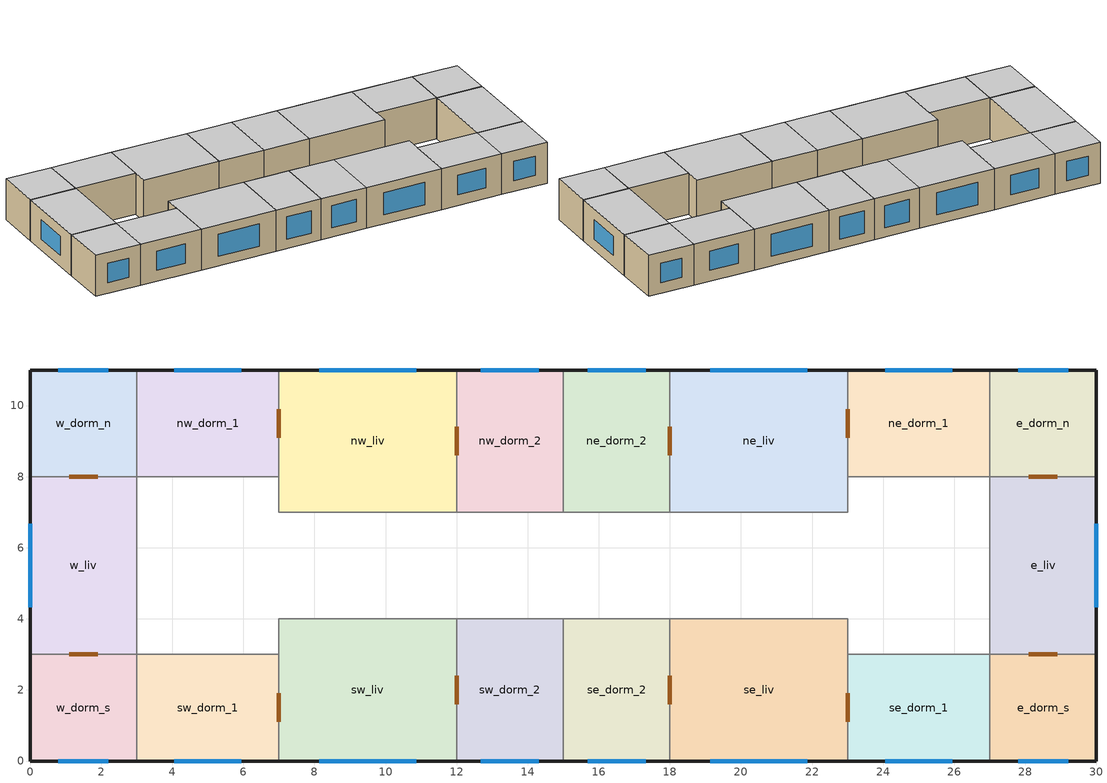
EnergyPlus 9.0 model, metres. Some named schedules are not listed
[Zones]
e_dorm_n
 floor othersideconditionsmodel (floor): 30,11 30,8 27,8 27,11 z0
 wall outside (ext_wall): 30,8 30,11 27,11 z0:2.7
 wall to e_liv (int_wall): 27,8 30,8 z0:2.7
 wall to ne_dorm_1 (int_wall): 27,11 27,8 z0:2.7
 window (simple_window): 29.2,11 27.8,11 z0.71:1.99
 door inside (door_3cm): 28.1,8 28.9,8 z0:2.1
 ceiling adiabatic (ceiling): 27,11 27,8 30,8 30,11 z2.7
e_dorm_s
 floor othersideconditionsmodel (floor): 30,3 30,0 27,0 27,3 z0
 wall outside (ext_wall): 27,0 30,0 30,3 z0:2.7
 wall to e_liv (int_wall): 30,3 27,3 z0:2.7
 wall to se_dorm_1 (int_wall): 27,3 27,0 z0:2.7
 window (simple_window): 27.8,0 29.2,0 z0.71:1.99
 door inside (door_3cm): 28.9,3 28.1,3 z0:2.1
 ceiling adiabatic (ceiling): 27,3 27,0 30,0 30,3 z2.7
e_liv
 floor othersideconditionsmodel (floor): 30,8 30,3 27,3 27,8 z0
 wall outside (ext_wall): 30,3 30,8 z0:2.7
 wall adiabatic (int_wall): 27,8 27,3 z0:2.7
 window (simple_window): 30,4.32 30,6.68 z0.71:1.99
 ceiling adiabatic (ceiling): 27,8 27,3 30,3 30,8 z2.7
ne_dorm_1
 floor othersideconditionsmodel (floor): 27,11 27,8 23,8 23,11 z0
 wall outside (ext_wall): 27,11 23,11 z0:2.7
 wall adiabatic (int_wall): 23,8 27,8 z0:2.7
 wall to ne_liv (int_wall): 23,11 23,8 z0:2.7
 window (simple_window): 25.95,11 24.05,11 z0.71:1.99
 door inside (door_3cm): 23,9.9 23,9.1 z0:2.1
 ceiling adiabatic (ceiling): 23,11 23,8 27,8 27,11 z2.7
ne_dorm_2
 floor othersideconditionsmodel (floor): 18,11 18,7 15,7 15,11 z0
 wall outside (ext_wall): 18,11 15,11 z0:2.7
 wall to ne_liv (int_wall): 18,7 18,11 z0:2.7
 wall adiabatic (int_wall): 15,7 18,7 z0:2.7
 wall to nw_dorm_2 (int_wall): 15,11 15,7 z0:2.7
 window (simple_window): 17.32,11 15.69,11 z0.61:2.08
 door inside (door_3cm): 18,8.6 18,9.4 z0:2.1
 ceiling adiabatic (ceiling): 15,11 15,7 18,7 18,11 z2.7
ne_liv
 floor othersideconditionsmodel (floor): 23,11 23,7 18,7 18,11 z0
 wall outside (ext_wall): 23,11 18,11 z0:2.7
 wall adiabatic (int_wall): 18,7 23,7 23,8 z0:2.7
 window (simple_window): 21.86,11 19.14,11 z0.61:2.08
 ceiling adiabatic (ceiling): 18,11 18,7 23,7 23,11 z2.7
nw_dorm_2
 floor othersideconditionsmodel (floor): 15,11 15,7 12,7 12,11 z0
 wall outside (ext_wall): 15,11 12,11 z0:2.7
 wall adiabatic (int_wall): 12,7 15,7 z0:2.7
 wall to nw_liv (int_wall): 12,11 12,7 z0:2.7
 window (simple_window): 14.31,11 12.69,11 z0.61:2.08
 door inside (door_3cm): 12,9.4 12,8.6 z0:2.1
 ceiling adiabatic (ceiling): 12,11 12,7 15,7 15,11 z2.7
nw_dorm_1
 floor othersideconditionsmodel (floor): 7,11 7,8 3,8 3,11 z0
 wall outside (ext_wall): 7,11 3,11 z0:2.7
 wall to nw_liv (int_wall): 7,8 7,11 z0:2.7
 wall adiabatic (int_wall): 3,8 7,8 z0:2.7
 wall to w_dorm_n (int_wall): 3,11 3,8 z0:2.7
 window (simple_window): 5.95,11 4.05,11 z0.71:1.99
 door inside (door_3cm): 7,9.1 7,9.9 z0:2.1
 ceiling adiabatic (ceiling): 3,11 3,8 7,8 7,11 z2.7
nw_liv
 floor othersideconditionsmodel (floor): 12,11 12,7 7,7 7,11 z0
 wall outside (ext_wall): 12,11 7,11 z0:2.7
 wall adiabatic (int_wall): 7,8 7,7 12,7 z0:2.7
 window (simple_window): 10.86,11 8.14,11 z0.61:2.08
 ceiling adiabatic (ceiling): 7,11 7,7 12,7 12,11 z2.7
se_dorm_1
 floor othersideconditionsmodel (floor): 27,3 27,0 23,0 23,3 z0
 wall outside (ext_wall): 23,0 27,0 z0:2.7
 wall adiabatic (int_wall): 27,3 23,3 z0:2.7
 wall to se_liv (int_wall): 23,3 23,0 z0:2.7
 window (simple_window): 24.05,0 25.95,0 z0.71:1.99
 door inside (door_3cm): 23,1.9 23,1.1 z0:2.1
 ceiling adiabatic (ceiling): 23,3 23,0 27,0 27,3 z2.7
se_dorm_2
 floor othersideconditionsmodel (floor): 18,4 18,0 15,0 15,4 z0
 wall outside (ext_wall): 15,0 18,0 z0:2.7
 wall to se_liv (int_wall): 18,0 18,4 z0:2.7
 wall adiabatic (int_wall): 18,4 15,4 z0:2.7
 wall to sw_dorm_2 (int_wall): 15,4 15,0 z0:2.7
 window (simple_window): 15.69,0 17.32,0 z0.61:2.08
 door inside (door_3cm): 18,1.6 18,2.4 z0:2.1
 ceiling adiabatic (ceiling): 15,4 15,0 18,0 18,4 z2.7
se_liv
 floor othersideconditionsmodel (floor): 23,4 23,0 18,0 18,4 z0
 wall outside (ext_wall): 18,0 23,0 z0:2.7
 wall adiabatic (int_wall): 23,3 23,4 18,4 z0:2.7
 window (simple_window): 19.14,0 21.86,0 z0.61:2.08
 ceiling adiabatic (ceiling): 18,4 18,0 23,0 23,4 z2.7
sw_dorm_2
 floor othersideconditionsmodel (floor): 15,4 15,0 12,0 12,4 z0
 wall outside (ext_wall): 12,0 15,0 z0:2.7
 wall adiabatic (int_wall): 15,4 12,4 z0:2.7
 wall to sw_liv (int_wall): 12,4 12,0 z0:2.7
 window (simple_window): 12.69,0 14.31,0 z0.61:2.08
 door inside (door_3cm): 12,2.4 12,1.6 z0:2.1
 ceiling adiabatic (ceiling): 12,4 12,0 15,0 15,4 z2.7
sw_dorm_1
 floor othersideconditionsmodel (floor): 7,3 7,0 3,0 3,3 z0
 wall outside (ext_wall): 3,0 7,0 z0:2.7
 wall to sw_liv (int_wall): 7,0 7,3 z0:2.7
 wall adiabatic (int_wall): 7,3 3,3 z0:2.7
 wall to w_dorm_s (int_wall): 3,3 3,0 z0:2.7
 window (simple_window): 4.05,0 5.95,0 z0.71:1.99
 door inside (door_3cm): 7,1.1 7,1.9 z0:2.1
 ceiling adiabatic (ceiling): 3,3 3,0 7,0 7,3 z2.7
sw_liv
 floor othersideconditionsmodel (floor): 12,4 12,0 7,0 7,4 z0
 wall outside (ext_wall): 7,0 12,0 z0:2.7
 wall adiabatic (int_wall): 12,4 7,4 7,3 z0:2.7
 window (simple_window): 8.14,0 10.86,0 z0.61:2.08
 ceiling adiabatic (ceiling): 7,4 7,0 12,0 12,4 z2.7
w_dorm_n
 floor othersideconditionsmodel (floor): 3,11 3,8 0,8 0,11 z0
 wall outside (ext_wall): 3,11 0,11 0,8 z0:2.7
 wall to w_liv (int_wall): 0,8 3,8 z0:2.7
 window (simple_window): 2.21,11 0.8,11 z0.71:1.99
 door inside (door_3cm): 1.1,8 1.9,8 z0:2.1
 ceiling adiabatic (ceiling): 0,11 0,8 3,8 3,11 z2.7
w_dorm_s
 floor othersideconditionsmodel (floor): 3,3 3,0 0,0 0,3 z0
 wall outside (ext_wall): 0,3 0,0 3,0 z0:2.7
 wall to w_liv (int_wall): 3,3 0,3 z0:2.7
 window (simple_window): 0.8,0 2.21,0 z0.71:1.99
 door inside (door_3cm): 1.9,3 1.1,3 z0:2.1
 ceiling adiabatic (ceiling): 0,3 0,0 3,0 3,3 z2.7
w_liv
 floor othersideconditionsmodel (floor): 3,8 3,3 0,3 0,8 z0
 wall outside (ext_wall): 0,8 0,3 z0:2.7
 wall adiabatic (int_wall): 3,3 3,8 z0:2.7
 window (simple_window): 0,6.68 0,4.32 z0.71:1.99
 ceiling adiabatic (ceiling): 0,8 0,3 3,3 3,8 z2.7
[Building]
1_storey: Loads convergence tolerance value=0.04; Maximum number of warmup days=25; Minimum number of warmup days=6; North axis=0; Solar distribution=FullInteriorAndExteriorWithReflections; Temperature convergence tolerance value=0.4; Terrain=City
[Site:GroundDomain:Slab]
ground_domain: 1, 0.4, 1.6, 10, No, Full, 6, 5, Timestep, ground_coupled_oscm, OnGrade, 1250, 30, 50, 1500, 1.5, finite_diff, Site:GroundTemperature:Undisturbed:FiniteDifference, No
[Site:GroundTemperature:Undisturbed:FiniteDifference]
finite_diff: 0.4, 1250, 30, 50, 1500, 1.5
[Construction]
ceiling: piso_ceramico, contrapiso, concreto_5cm, impermeabilizacao
ext_wall: argamassa_externa, tijolo_9x19x19, camara_parede, tijolo_9x19x19, argamassa_interna
floor: impermeabilizacao, concreto_5cm, contrapiso, piso_ceramico
int_wall: argamassa_interna, tijolo_9x19x19, camara_parede, tijolo_9x19x19, argamassa_interna
door_3cm: porta_mad_int_3cm
simple_window: vid_0.87
[Material] Thermal absorptance=0.9
Name | Conductivity | Density | Roughness | Solar absorptance | Specific heat | Thickness | Visible absorptance
argamassa_externa; argamassa_interna | 1.15 | 2000 | MediumRough | 0.5 | 1000 | 0.025 | 0.5
concreto_5cm | 1.75 | 2200 | MediumRough | 0.7 | 1000 | 0.05 | 0.7
contrapiso | 1.15 | 2000 | MediumRough | 0.7 | 1000 | 0.02 | 0.7
impermeabilizacao | 0.23 | 1000 | Smooth | 0.7 | 920 | 0.0001 | 0.7
piso_ceramico | 1.05 | 2000 | Smooth | 0.7 | 920 | 0.0075 | 0.7
porta_mad_int_3cm | 0.15 | 650 | MediumSmooth | 0.5 | 2300 | 0.03 | 0.5
tijolo_9x19x19 | 0.9 | 1600 | Rough | 0.7 | 920 | 0.013 | 0.7
[Material:AirGap]
camara_parede: Thermal resistance=0.17
[WindowMaterial:SimpleGlazingSystem]
vid_0.87: Solar heat gain coefficient=0.87; U factor=5.7
[Zone] Multiplier=1
e_dorm_n; e_dorm_s; e_liv; ne_dorm_1; ne_dorm_2; ne_liv; nw_dorm_2; nw_dorm_1; nw_liv; se_dorm_1; se_dorm_2; se_liv; sw_dorm_2; sw_dorm_1; sw_liv; w_dorm_n; w_dorm_s; w_liv
[SurfaceProperty:OtherSideConditionsModel]
ground_coupled_oscm: Type of modeling=GroundCoupledSurface
[AirflowNetwork:MultiZone:Component:DetailedOpening] Discharge coefficient for opening factor 1=0.001; Discharge coefficient for opening factor 2=0.65; Extra crack length or height of pivoting axis=0; Height factor for opening factor 1=1; Height factor for opening factor 2=1; Number of sets of opening factor data=2; Opening factor 1=0; Opening factor 2=1; Start height factor for opening factor 1=0; Start height factor for opening factor 2=0; Type of rectangular large vertical opening lvo=NonPivoted; Width factor for opening factor 1=0
Name | Air mass flow coefficient when opening is closed | Air mass flow exponent when opening is closed | Width factor for opening factor 2
window_opening | 0.0003 | 0.63 | 0.45
door_opening | 0.0024 | 0.59 | 1
[AirflowNetwork:MultiZone:Surface] Window door opening factor or crack factor=1
Name | Leakage component | Surface | Ventilation control mode | Ventilation control zone temperature setpoint schedule | Venting availability schedule
afn_w_liv_window_w | window_opening | w_liv_window_w | Temperature | sch_window_behav | sch_afn_liv
afn_w_dorm_s_window_s | window_opening | w_dorm_s_window_s | Temperature | sch_window_behav | sch_afn_dorm
afn_w_dorm_n_window_n | window_opening | w_dorm_n_window_n | Temperature | sch_window_behav | sch_afn_dorm
afn_sw_liv_window_s | window_opening | sw_liv_window_s | Temperature | sch_window_behav | sch_afn_liv
afn_sw_dorm_1_window_s | window_opening | sw_dorm_1_window_s | Temperature | sch_window_behav | sch_afn_dorm
afn_sw_dorm_2_window_s | window_opening | sw_dorm_2_window_s | Temperature | sch_window_behav | sch_afn_dorm
afn_e_liv_window_e | window_opening | e_liv_window_e | Temperature | sch_window_behav | sch_afn_liv
afn_e_dorm_n_window_n | window_opening | e_dorm_n_window_n | Temperature | sch_window_behav | sch_afn_dorm
afn_e_dorm_s_window_s | window_opening | e_dorm_s_window_s | Temperature | sch_window_behav | sch_afn_dorm
afn_se_liv_window_s | window_opening | se_liv_window_s | Temperature | sch_window_behav | sch_afn_liv
afn_se_dorm_2_window_s | window_opening | se_dorm_2_window_s | Temperature | sch_window_behav | sch_afn_dorm
afn_se_dorm_1_window_s | window_opening | se_dorm_1_window_s | Temperature | sch_window_behav | sch_afn_dorm
afn_ne_liv_window_n | window_opening | ne_liv_window_n | Temperature | sch_window_behav | sch_afn_liv
afn_ne_dorm_1_window_n | window_opening | ne_dorm_1_window_n | Temperature | sch_window_behav | sch_afn_dorm
afn_ne_dorm_2_window_n | window_opening | ne_dorm_2_window_n | Temperature | sch_window_behav | sch_afn_dorm
afn_nw_liv_window_n | window_opening | nw_liv_window_n | Temperature | sch_window_behav | sch_afn_liv
afn_nw_dorm_2_window_n | window_opening | nw_dorm_2_window_n | Temperature | sch_window_behav | sch_afn_dorm
afn_nw_dorm_1_window_n | window_opening | nw_dorm_1_window_n | Temperature | sch_window_behav | sch_afn_dorm
afn_sw_liv_door_w | door_opening | sw_liv_door_w | Constant
afn_sw_liv_door_e | door_opening | sw_liv_door_e | Constant
afn_se_liv_door_w | door_opening | se_liv_door_w | Constant
afn_se_liv_door_e | door_opening | se_liv_door_e | Constant
afn_e_liv_door_s | door_opening | e_liv_door_s | Constant
afn_e_liv_door_n | door_opening | e_liv_door_n | Constant
afn_ne_liv_door_e | door_opening | ne_liv_door_e | Constant
afn_ne_liv_door_w | door_opening | ne_liv_door_w | Constant
afn_nw_liv_door_e | door_opening | nw_liv_door_e | Constant
afn_nw_liv_door_w | door_opening | nw_liv_door_w | Constant
afn_w_liv_door_n | door_opening | w_liv_door_n | Constant
afn_w_liv_door_s | door_opening | w_liv_door_s | Constant
[AirflowNetwork:MultiZone:Zone]
Name | Zone
afn_w_liv | w_liv
afn_w_dorm_s | w_dorm_s
afn_w_dorm_n | w_dorm_n
afn_sw_liv | sw_liv
afn_sw_dorm_1 | sw_dorm_1
afn_sw_dorm_2 | sw_dorm_2
afn_e_liv | e_liv
afn_e_dorm_n | e_dorm_n
afn_e_dorm_s | e_dorm_s
afn_se_liv | se_liv
afn_se_dorm_2 | se_dorm_2
afn_se_dorm_1 | se_dorm_1
afn_ne_liv | ne_liv
afn_ne_dorm_1 | ne_dorm_1
afn_ne_dorm_2 | ne_dorm_2
afn_nw_liv | nw_liv
afn_nw_dorm_2 | nw_dorm_2
afn_nw_dorm_1 | nw_dorm_1
[AirflowNetwork:SimulationControl]
afn_control: Absolute airflow convergence tolerance=1e-06; Airflownetwork control=MultizoneWithoutDistribution; Azimuth angle of long axis of building=90; Building type=LowRise; Convergence acceleration limit=-0.5; Height selection for local wind pressure calculation=OpeningHeight; Initialization type=LinearInitializationMethod; Maximum number of iterations=500; Ratio of building width along short axis to width along long axis=0.5; Relative airflow convergence tolerance=0.0001; Wind pressure coefficient type=SurfaceAverageCalculation
